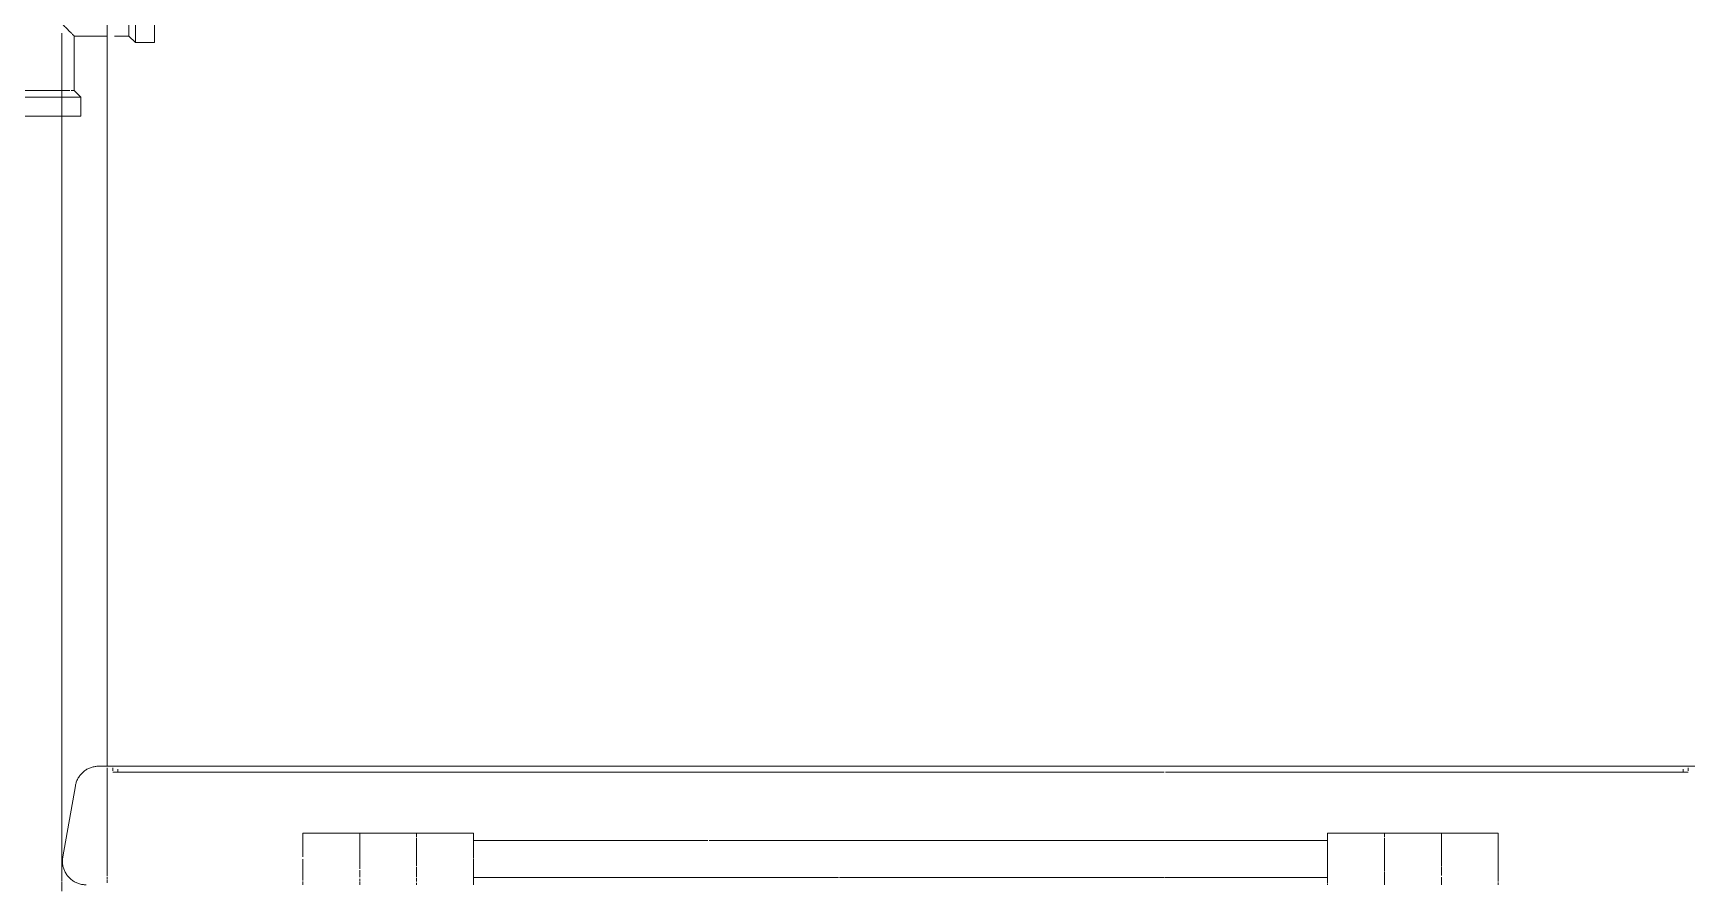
# Model space of a CAD drawing. Header units: metres. Extents: x -0.9 to 62, y -37.3 to 60.
# Drawn here: x 25.3469 to 25.6963, y 0.406 to 0.5855 of the extents above; entities that cross this region are included whole.
import ezdxf

# ---------------------------------------------------------------- set-up
doc = ezdxf.new("R2010")
doc.units = ezdxf.units.M
doc.layers.add('P-PIPE', color=7, linetype='Continuous', lineweight=5)
doc.layers.add('P-SANR-FIXT', color=7, linetype='Continuous', lineweight=5)

# ---------------------------------------------------------------- blocks, each defined once
blk = doc.blocks.new('Te_Reducao - Agua Fria_Soldavel - MEP - Tigre - Standard-V13-DD')
at = {"layer": 'P-PIPE'}
for p, q in [((43.65545, 0.6165), (43.65145, 0.6165)), ((43.65145, 0.6165), (43.65145, 0.5835)), ((43.65685, 0.6151), (43.65545, 0.6165)), ((43.65545, 0.5835), (43.65545, 0.6165)), ((43.67295, 0.6151), (43.65685, 0.6151)), ((43.65685, 0.5849), (43.65685, 0.6151)), ((43.67383, 0.61425), (43.67295, 0.6151)), ((43.67295, 0.5895), (43.67295, 0.6151)), ((43.67295, 0.5895), (43.67395, 0.5895)), ((43.65545, 0.5835), (43.65685, 0.5849)), ((43.65685, 0.5849), (43.66835, 0.5849)), ((43.66835, 0.5849), (43.66835, 0.5734)), ((43.65145, 0.5835), (43.65545, 0.5835)), ((43.66835, 0.5734), (43.66695, 0.572)), ((43.66835, 0.5734), (43.67402, 0.5734)), ((43.66695, 0.572), (43.66695, 0.568)), ((43.66695, 0.572), (43.67406, 0.572)), ((43.66695, 0.568), (43.67414, 0.568))]:
    blk.add_line(p, q, dxfattribs=at)
at = {"layer": 'P-PIPE', "color": 253, "true_color": 0xa6a6a6}
for p, q in [((43.69395, 0.6151), (43.69285, 0.61404)), ((43.70552, 0.6151), (43.69395, 0.6151)), ((43.69395, 0.6151), (43.69395, 0.60896)), ((43.67405, 0.5906), (43.67405, 0.61404)), ((43.68345, 0.61404), (43.6743, 0.61404)), ((43.69285, 0.61404), (43.68345, 0.61404)), ((43.69285, 0.61404), (43.69285, 0.60263)), ((43.69395, 0.60883), (43.69395, 0.5895)), ((43.69285, 0.60256), (43.69285, 0.5906)), ((43.67405, 0.5906), (43.6814, 0.5906)), ((43.68157, 0.5906), (43.69285, 0.5906)), ((43.67395, 0.5895), (43.68027, 0.5895)), ((43.68054, 0.5895), (43.69395, 0.5895)), ((43.69855, 0.5734), (43.69855, 0.5849)), ((43.69855, 0.5849), (43.70552, 0.5849)), ((43.67402, 0.5734), (43.67543, 0.5734)), ((43.6759, 0.5734), (43.69764, 0.5734)), ((43.6979, 0.5734), (43.69855, 0.5734)), ((43.69995, 0.572), (43.69855, 0.5734)), ((43.67406, 0.572), (43.6752, 0.572)), ((43.67587, 0.572), (43.68059, 0.572)), ((43.68078, 0.572), (43.68632, 0.572)), ((43.68632, 0.572), (43.69995, 0.572)), ((43.69995, 0.568), (43.69995, 0.572)), ((43.67414, 0.568), (43.6752, 0.568)), ((43.67562, 0.568), (43.68055, 0.568)), ((43.68057, 0.568), (43.69774, 0.568)), ((43.69781, 0.568), (43.69995, 0.568))]:
    blk.add_line(p, q, dxfattribs=at)
at = {"layer": 'P-PIPE', "color": 7, "true_color": 0xf3f3f3}
for p, q in [((43.71005, 0.6151), (43.70674, 0.6151)), ((43.71145, 0.6165), (43.71005, 0.6151)), ((43.71005, 0.6151), (43.71005, 0.5849)), ((43.71545, 0.6165), (43.71145, 0.6165)), ((43.71145, 0.6165), (43.71145, 0.5835)), ((43.71545, 0.5835), (43.71545, 0.6165)), ((43.70707, 0.5849), (43.71005, 0.5849)), ((43.71005, 0.5849), (43.71145, 0.5835)), ((43.71145, 0.5835), (43.71545, 0.5835))]:
    blk.add_line(p, q, dxfattribs=at)
at = {"layer": 'P-PIPE'}
blk.add_open_spline([(43.67405, 0.5906), (43.67387, 0.59042), (43.6735, 0.59005), (43.67314, 0.58968), (43.67295, 0.5895)], degree=3, dxfattribs=at)
at = {"layer": 'P-PIPE', "color": 253, "true_color": 0xa6a6a6}
for points, knots in [([(43.68005, 0.59339), (43.67978, 0.59331), (43.67924, 0.59315), (43.67844, 0.59285), (43.67766, 0.59251), (43.6769, 0.59217), (43.67615, 0.59181), (43.67519, 0.5913), (43.6745, 0.59089), (43.67405, 0.5906)], [0.3333333, 0.3333333, 0.3333333, 0.3333333, 0.4166667, 0.5, 0.5833333, 0.6666667, 0.75, 0.8333333, 1, 1, 1, 1]), ([(43.68345, 0.59387), (43.68286, 0.59385), (43.682, 0.59378), (43.68088, 0.59358), (43.68033, 0.59346), (43.68005, 0.59339)], [0, 0, 0, 0, 0.1666667, 0.25, 0.3333333, 0.3333333, 0.3333333, 0.3333333]), ([(43.69285, 0.5906), (43.6924, 0.59089), (43.69171, 0.5913), (43.69075, 0.59181), (43.69001, 0.59217), (43.68924, 0.59251), (43.68846, 0.59285), (43.68766, 0.59315), (43.68685, 0.5934), (43.68603, 0.59358), (43.68491, 0.59378), (43.68404, 0.59385), (43.68345, 0.59387)], [0, 0, 0, 0, 0.166667, 0.25, 0.333333, 0.416667, 0.5, 0.583333, 0.666667, 0.75, 0.833333, 1, 1, 1, 1]), ([(43.69855, 0.5849), (43.69855, 0.58491), (43.69837, 0.58508), (43.6978, 0.58565), (43.69733, 0.58613), (43.69689, 0.58656), (43.69642, 0.58704), (43.6955, 0.58795), (43.69459, 0.58885), (43.69395, 0.5895)], [0, 0, 0, 0, 0.25, 0.375, 0.5, 0.5625, 0.625, 0.75, 1, 1, 1, 1])]:
    blk.add_open_spline(points, degree=3, knots=knots, dxfattribs=at)
blk.add_open_spline([(43.69395, 0.5895), (43.69377, 0.58968), (43.6934, 0.59005), (43.69303, 0.59042), (43.69285, 0.5906)], degree=3, dxfattribs=at)
at = {"layer": 'P-PIPE'}
blk.add_open_spline([(43.67295, 0.5895), (43.67232, 0.58885), (43.67141, 0.58796), (43.67049, 0.58704), (43.67002, 0.58656), (43.66969, 0.58624), (43.66939, 0.58594), (43.66903, 0.58558), (43.66854, 0.58508), (43.66835, 0.58491), (43.66835, 0.5849)], degree=3, knots=[0, 0, 0, 0, 0.25, 0.375, 0.4375, 0.5, 0.5625, 0.625, 0.75, 1, 1, 1, 1], dxfattribs=at)
blk = doc.blocks.new('UT_Bacia com caixa acoplada - UT_Bacia com caixa acoplada-3720114-DD')
at = {"layer": 'P-SANR-FIXT', "color": 253, "true_color": 0xa6a6a6}
for p, q in [((43.70552, 0.731), (43.70552, 0.431)), ((43.7016, 0.43053), (43.70178, 0.43061)), ((43.70777, 0.431), (43.70669, 0.431)), ((43.70669, 0.431), (43.78272, 0.431)), ((43.70669, 0.43064), (43.70669, 0.43002)), ((43.78199, 0.431), (43.70777, 0.431)), ((43.70777, 0.43038), (43.70777, 0.42977)), ((43.78199, 0.431), (43.96346, 0.431)), ((43.96272, 0.431), (43.78272, 0.431)), ((43.96272, 0.431), (44.03876, 0.431)), ((44.03767, 0.431), (43.96346, 0.431)), ((44.03876, 0.431), (44.03767, 0.431)), ((44.03767, 0.43038), (44.03767, 0.42977)), ((44.03876, 0.431), (44.03912, 0.431)), ((44.03876, 0.43064), (44.03876, 0.43002)), ((43.78272, 0.42977), (43.70669, 0.42977)), ((43.70669, 0.42977), (43.70777, 0.42977)), ((43.70779, 0.42977), (43.78199, 0.42977)), ((43.92831, 0.42977), (43.78199, 0.42977)), ((43.78272, 0.42977), (43.92831, 0.42977)), ((43.92855, 0.42977), (43.96272, 0.42977)), ((43.96346, 0.42977), (43.92855, 0.42977)), ((44.00141, 0.42977), (43.96272, 0.42977)), ((43.96346, 0.42977), (44.00141, 0.42977)), ((44.00146, 0.42977), (44.03766, 0.42977)), ((44.03876, 0.42977), (44.00166, 0.42977)), ((44.03767, 0.42977), (44.03876, 0.42977)), ((43.75872, 0.41688), (43.74672, 0.41688)), ((43.74672, 0.41688), (43.74672, 0.41187)), ((43.75872, 0.41615), (43.75872, 0.41688)), ((43.77072, 0.41688), (43.75872, 0.41688)), ((43.75872, 0.41688), (43.75872, 0.41144)), ((43.75872, 0.41144), (43.75872, 0.41615)), ((43.78272, 0.41688), (43.77072, 0.41688)), ((43.77072, 0.41688), (43.77072, 0.41615)), ((43.77072, 0.41615), (43.77072, 0.41688)), ((43.77072, 0.41592), (43.77072, 0.41144)), ((43.77072, 0.41144), (43.77072, 0.41592)), ((43.78272, 0.41154), (43.78272, 0.41688)), ((43.97472, 0.41688), (43.96272, 0.41688)), ((43.96272, 0.41688), (43.96272, 0.41144)), ((43.97472, 0.41615), (43.97472, 0.41688)), ((43.98672, 0.41688), (43.97472, 0.41688)), ((43.97472, 0.41688), (43.97472, 0.41615)), ((43.97472, 0.41144), (43.97472, 0.41592)), ((43.97472, 0.41592), (43.97472, 0.41144)), ((43.99872, 0.41688), (43.98672, 0.41688)), ((43.98672, 0.41688), (43.98672, 0.41144)), ((43.98672, 0.41144), (43.98672, 0.41688)), ((43.99872, 0.41149), (43.99872, 0.41688)), ((43.83208, 0.41535), (43.78272, 0.41535)), ((43.90087, 0.41535), (43.83236, 0.41535)), ((43.96272, 0.41535), (43.90094, 0.41535)), ((43.74672, 0.41144), (43.74672, 0.40759)), ((43.75872, 0.41003), (43.75872, 0.41144)), ((43.75872, 0.41144), (43.75872, 0.41003)), ((43.75872, 0.40934), (43.75872, 0.40997)), ((43.75872, 0.40997), (43.75872, 0.40934)), ((43.75872, 0.40759), (43.75872, 0.40907)), ((43.75872, 0.40907), (43.75872, 0.40759)), ((43.77072, 0.41144), (43.77072, 0.41003)), ((43.77072, 0.41003), (43.77072, 0.41144)), ((43.77072, 0.4098), (43.77072, 0.40759)), ((43.77072, 0.40759), (43.77072, 0.4098)), ((43.78272, 0.40759), (43.78272, 0.41144)), ((43.96272, 0.41142), (43.96272, 0.40872)), ((43.97472, 0.40888), (43.97472, 0.41144)), ((43.97472, 0.41144), (43.97472, 0.40888)), ((43.98672, 0.41144), (43.98672, 0.41003)), ((43.98672, 0.41003), (43.98672, 0.41144)), ((43.98672, 0.40984), (43.98672, 0.408)), ((43.98672, 0.408), (43.98672, 0.40984)), ((43.99872, 0.40872), (43.99872, 0.41144)), ((43.69894, 0.40648), (43.69876, 0.40657)), ((43.74672, 0.40752), (43.74672, 0.40692)), ((43.74672, 0.40673), (43.74672, 0.406)), ((43.75872, 0.40688), (43.75872, 0.40728)), ((43.75872, 0.40728), (43.75872, 0.40688)), ((43.75872, 0.406), (43.75872, 0.40673)), ((43.75872, 0.40673), (43.75872, 0.406)), ((43.77072, 0.40741), (43.77072, 0.40673)), ((43.77072, 0.40673), (43.77072, 0.40741)), ((43.77072, 0.40645), (43.77072, 0.406)), ((43.77072, 0.406), (43.77072, 0.40645)), ((43.78272, 0.40753), (43.85962, 0.40753)), ((43.78272, 0.40674), (43.78272, 0.40748)), ((43.78272, 0.406), (43.78272, 0.40673)), ((43.85989, 0.40753), (43.92833, 0.40753)), ((43.92849, 0.40753), (43.96272, 0.40753)), ((43.96272, 0.40871), (43.96272, 0.40634)), ((43.96272, 0.40619), (43.96272, 0.406)), ((43.97472, 0.40623), (43.97472, 0.40872)), ((43.97472, 0.40872), (43.97472, 0.40623)), ((43.97472, 0.406), (43.97472, 0.40619)), ((43.97472, 0.40619), (43.97472, 0.406)), ((43.98672, 0.40759), (43.98672, 0.406)), ((43.98672, 0.406), (43.98672, 0.40759)), ((43.99872, 0.40673), (43.99872, 0.40872)), ((43.99872, 0.406), (43.99872, 0.40646))]:
    blk.add_line(p, q, dxfattribs=at)
at = {"layer": 'P-SANR-FIXT', "color": 254, "true_color": 0xdfdfdf}
for p, q in [((43.70043, 0.42977), (43.70058, 0.4299)), ((43.70142, 0.43044), (43.7016, 0.43053)), ((43.70552, 0.43066), (43.70552, 0.42978)), ((43.70552, 0.42968), (43.70552, 0.40791)), ((43.74672, 0.41688), (43.74672, 0.41187)), ((43.78272, 0.41536), (43.78272, 0.41688)), ((43.96272, 0.41688), (43.96272, 0.41536)), ((43.99872, 0.41149), (43.99872, 0.41688)), ((43.78272, 0.4142), (43.78272, 0.41522)), ((43.78272, 0.41154), (43.78272, 0.41416)), ((43.96272, 0.4142), (43.96272, 0.41522)), ((43.96272, 0.41144), (43.96272, 0.41416)), ((43.69609, 0.41055), (43.69607, 0.41075)), ((43.74672, 0.41144), (43.74672, 0.40759)), ((43.78272, 0.40967), (43.78272, 0.41144)), ((43.78272, 0.40872), (43.78272, 0.40948)), ((43.96272, 0.40955), (43.96272, 0.41142)), ((43.96272, 0.40872), (43.96272, 0.40948)), ((43.99872, 0.40872), (43.99872, 0.41144)), ((43.69876, 0.40657), (43.69858, 0.40666)), ((43.69988, 0.40614), (43.69968, 0.40619)), ((43.70107, 0.406), (43.70087, 0.406)), ((43.70552, 0.40769), (43.70552, 0.40728)), ((43.70552, 0.40716), (43.70552, 0.4064)), ((43.74672, 0.40752), (43.74672, 0.40692)), ((43.74672, 0.40673), (43.74672, 0.406)), ((43.78272, 0.40821), (43.78272, 0.40868)), ((43.78272, 0.40766), (43.78272, 0.40805)), ((43.78272, 0.40674), (43.78272, 0.40748)), ((43.78272, 0.406), (43.78272, 0.40673)), ((43.96272, 0.40766), (43.96272, 0.40868)), ((43.96272, 0.40752), (43.96272, 0.40634)), ((43.96272, 0.40619), (43.96272, 0.406)), ((43.99872, 0.40673), (43.99872, 0.40872)), ((43.99872, 0.406), (43.99872, 0.40646))]:
    blk.add_line(p, q, dxfattribs=at)
at = {"layer": 'P-SANR-FIXT', "color": 7, "true_color": 0xf3f3f3}
for p, q in [((43.70493, 0.431), (43.70521, 0.431)), ((43.75872, 0.41529), (43.75872, 0.41688)), ((43.75872, 0.41688), (43.75872, 0.41144)), ((43.77072, 0.41688), (43.77072, 0.41615)), ((43.77072, 0.41615), (43.77072, 0.41688)), ((43.77072, 0.41592), (43.77072, 0.41529)), ((43.77072, 0.41144), (43.77072, 0.41592)), ((43.97472, 0.41615), (43.97472, 0.41688)), ((43.97472, 0.41688), (43.97472, 0.41615)), ((43.97472, 0.41144), (43.97472, 0.41592)), ((43.97472, 0.41592), (43.97472, 0.41529)), ((43.98672, 0.41688), (43.98672, 0.41144)), ((43.98672, 0.41144), (43.98672, 0.41688)), ((43.75872, 0.41144), (43.75872, 0.41529)), ((43.77072, 0.41529), (43.77072, 0.41144)), ((43.78272, 0.41483), (43.78272, 0.41522)), ((43.78272, 0.41421), (43.78272, 0.41522)), ((43.78272, 0.4142), (43.78272, 0.41483)), ((43.78272, 0.41339), (43.78272, 0.41416)), ((43.78272, 0.41154), (43.78272, 0.41416)), ((43.78272, 0.41245), (43.78272, 0.41339)), ((43.78272, 0.41154), (43.78272, 0.41245)), ((43.96272, 0.41522), (43.96272, 0.41421)), ((43.96272, 0.4142), (43.96272, 0.41522)), ((43.96272, 0.41416), (43.96272, 0.41144)), ((43.96272, 0.41144), (43.96272, 0.41416)), ((43.97472, 0.41529), (43.97472, 0.41285)), ((43.97472, 0.41285), (43.97472, 0.41144)), ((43.75872, 0.41003), (43.75872, 0.41144)), ((43.75872, 0.41144), (43.75872, 0.41003)), ((43.75872, 0.40934), (43.75872, 0.40997)), ((43.75872, 0.40997), (43.75872, 0.40934)), ((43.75872, 0.40759), (43.75872, 0.40907)), ((43.75872, 0.40907), (43.75872, 0.40759)), ((43.77072, 0.41144), (43.77072, 0.41003)), ((43.77072, 0.41003), (43.77072, 0.41144)), ((43.77072, 0.4098), (43.77072, 0.40759)), ((43.77072, 0.40759), (43.77072, 0.4098)), ((43.78272, 0.41043), (43.78272, 0.41144)), ((43.78272, 0.40966), (43.78272, 0.41144)), ((43.78272, 0.40967), (43.78272, 0.41043)), ((43.78272, 0.40872), (43.78272, 0.40948)), ((43.78272, 0.40872), (43.78272, 0.40947)), ((43.96272, 0.41142), (43.96272, 0.40954)), ((43.96272, 0.40955), (43.96272, 0.41142)), ((43.96272, 0.40872), (43.96272, 0.40948)), ((43.96272, 0.40947), (43.96272, 0.40872)), ((43.97472, 0.40888), (43.97472, 0.41144)), ((43.97472, 0.41144), (43.97472, 0.40888)), ((43.98672, 0.41144), (43.98672, 0.41003)), ((43.98672, 0.41003), (43.98672, 0.41144)), ((43.98672, 0.40984), (43.98672, 0.408)), ((43.98672, 0.408), (43.98672, 0.40984)), ((43.69777, 0.40724), (43.69762, 0.40738)), ((43.75872, 0.40688), (43.75872, 0.40728)), ((43.75872, 0.40728), (43.75872, 0.40688)), ((43.75872, 0.406), (43.75872, 0.40673)), ((43.75872, 0.40673), (43.75872, 0.406)), ((43.77072, 0.40741), (43.77072, 0.40673)), ((43.77072, 0.40673), (43.77072, 0.40741)), ((43.77072, 0.40645), (43.77072, 0.406)), ((43.77072, 0.40619), (43.77072, 0.40645)), ((43.77072, 0.406), (43.77072, 0.40619)), ((43.78272, 0.40821), (43.78272, 0.40868)), ((43.78272, 0.40821), (43.78272, 0.40867)), ((43.78272, 0.40766), (43.78272, 0.40805)), ((43.78272, 0.40766), (43.78272, 0.40803)), ((43.96272, 0.40766), (43.96272, 0.40868)), ((43.96272, 0.40867), (43.96272, 0.40766)), ((43.97472, 0.40623), (43.97472, 0.40872)), ((43.97472, 0.40872), (43.97472, 0.40623)), ((43.97472, 0.406), (43.97472, 0.40619)), ((43.97472, 0.40619), (43.97472, 0.406)), ((43.98672, 0.40759), (43.98672, 0.406)), ((43.98672, 0.406), (43.98672, 0.40759))]:
    blk.add_line(p, q, dxfattribs=at)
at = {"layer": 'P-SANR-FIXT'}
blk.add_line((43.69879, 0.42687), (43.69614, 0.41187), dxfattribs=at)
at = {"layer": 'P-SANR-FIXT', "color": 7, "true_color": 0xfdfdfd}
for p, q in [((43.78272, 0.41522), (43.78272, 0.41535)), ((43.96272, 0.41522), (43.96272, 0.41535)), ((43.78272, 0.40753), (43.78272, 0.40766)), ((43.96272, 0.40753), (43.96272, 0.40766))]:
    blk.add_line(p, q, dxfattribs=at)
at = {"layer": 'P-SANR-FIXT', "color": 7, "true_color": 0xfafafa}
for p, q in [((43.78272, 0.41522), (43.78272, 0.41535)), ((43.96272, 0.41522), (43.96272, 0.41535)), ((43.78272, 0.40753), (43.78272, 0.40766)), ((43.96272, 0.40753), (43.96272, 0.40766))]:
    blk.add_line(p, q, dxfattribs=at)
at = {"layer": 'P-SANR-FIXT', "color": 253, "true_color": 0xa6a6a6, "flags": 128}
for points in [[(43.70058, 0.4299), (43.70074, 0.43002), (43.7009, 0.43014), (43.70107, 0.43025), (43.70124, 0.43035), (43.70142, 0.43044)], [(43.70333, 0.43099), (43.70353, 0.431), (43.70371, 0.431)], [(43.70371, 0.431), (43.70373, 0.431), (43.70377, 0.431), (43.70385, 0.431), (43.70395, 0.431), (43.70409, 0.431), (43.70426, 0.431), (43.70445, 0.431), (43.70468, 0.431), (43.70493, 0.431)], [(43.70521, 0.431), (43.70552, 0.431), (43.70586, 0.431), (43.70622, 0.431), (43.70662, 0.431)], [(44.03912, 0.431), (44.03949, 0.431), (44.03984, 0.431), (44.04016, 0.431)], [(43.69879, 0.42687), (43.69883, 0.42706), (43.69887, 0.42726), (43.69893, 0.42745), (43.69899, 0.42764), (43.69906, 0.42783), (43.69913, 0.42801), (43.69922, 0.4282), (43.69931, 0.42837), (43.69941, 0.42855), (43.69951, 0.42872), (43.69963, 0.42888)], [(43.69987, 0.4292), (43.7, 0.42935), (43.70014, 0.4295), (43.70028, 0.42964), (43.70043, 0.42977)], [(43.69607, 0.41075), (43.69607, 0.41095), (43.69607, 0.41115), (43.69608, 0.41135), (43.6961, 0.41154), (43.69612, 0.41174), (43.69614, 0.41187)], [(43.69762, 0.40738), (43.69748, 0.40752), (43.69734, 0.40766), (43.69721, 0.40781), (43.69709, 0.40797), (43.69697, 0.40813), (43.69686, 0.4083), (43.69675, 0.40847), (43.69666, 0.40864), (43.69657, 0.40882), (43.69648, 0.409), (43.69641, 0.40919), (43.69634, 0.40938), (43.69628, 0.40957), (43.69622, 0.40976), (43.69618, 0.40995), (43.69614, 0.41015), (43.69611, 0.41035), (43.69609, 0.41055)], [(43.69858, 0.40666), (43.69841, 0.40676), (43.69824, 0.40687), (43.69808, 0.40699), (43.69792, 0.40711), (43.69777, 0.40724)], [(43.69968, 0.40619), (43.69949, 0.40625), (43.6993, 0.40632), (43.69912, 0.40639), (43.69894, 0.40648)], [(43.70087, 0.406), (43.70067, 0.40602), (43.70047, 0.40604), (43.70027, 0.40606), (43.70007, 0.4061), (43.69988, 0.40614)]]:
    blk.add_lwpolyline(points, dxfattribs=at)
at = {"layer": 'P-SANR-FIXT', "flags": 128}
for points in [[(43.70178, 0.43061), (43.70197, 0.43069), (43.70216, 0.43075), (43.70235, 0.43081), (43.70254, 0.43086), (43.70274, 0.4309), (43.70293, 0.43094), (43.70313, 0.43097), (43.70333, 0.43099)], [(44.03958, 0.431), (44.03837, 0.431), (44.03689, 0.431), (44.03515, 0.431), (44.03316, 0.431), (44.0309, 0.431), (44.0284, 0.431), (44.02564, 0.431), (44.02264, 0.431), (44.0194, 0.431), (44.01592, 0.431), (44.01222, 0.431), (44.00829, 0.431), (44.00414, 0.431), (43.99979, 0.431), (43.99523, 0.431), (43.99048, 0.431), (43.98553, 0.431), (43.98041, 0.431), (43.97512, 0.431), (43.96966, 0.431), (43.96404, 0.431), (43.95828, 0.431), (43.95238, 0.431), (43.94636, 0.431), (43.94022, 0.431), (43.93397, 0.431), (43.92762, 0.431), (43.92118, 0.431), (43.91467, 0.431), (43.90809, 0.431), (43.90145, 0.431), (43.89477, 0.431), (43.88805, 0.431), (43.88131, 0.431), (43.87455, 0.431), (43.86779, 0.431), (43.86104, 0.431), (43.8543, 0.431), (43.8476, 0.431), (43.84094, 0.431), (43.83432, 0.431), (43.82777, 0.431), (43.82129, 0.431), (43.8149, 0.431), (43.80859, 0.431), (43.80239, 0.431), (43.7963, 0.431), (43.79033, 0.431), (43.7845, 0.431), (43.7788, 0.431), (43.77326, 0.431), (43.76787, 0.431), (43.76266, 0.431), (43.75762, 0.431), (43.75276, 0.431), (43.7481, 0.431), (43.74363, 0.431), (43.73937, 0.431), (43.73532, 0.431), (43.7315, 0.431), (43.7279, 0.431), (43.72453, 0.431), (43.7214, 0.431), (43.71851, 0.431), (43.71587, 0.431), (43.71348, 0.431), (43.71134, 0.431), (43.70946, 0.431), (43.70784, 0.431), (43.70649, 0.431), (43.7054, 0.431), (43.70458, 0.431), (43.70403, 0.431), (43.70375, 0.431), (43.70371, 0.431)]]:
    blk.add_lwpolyline(points, dxfattribs=at)
at = {"layer": 'P-SANR-FIXT', "color": 254, "true_color": 0xdfdfdf, "flags": 128}
for points in [[(43.70669, 0.431), (43.70703, 0.431), (43.70747, 0.431), (43.70794, 0.431), (43.70843, 0.431), (43.70894, 0.431), (43.70947, 0.431)], [(43.70948, 0.431), (43.71003, 0.431), (43.71061, 0.431), (43.71121, 0.431), (43.71182, 0.431), (43.71245, 0.431), (43.7131, 0.431), (43.71376, 0.431), (43.71444, 0.431), (43.71513, 0.431), (43.71583, 0.431), (43.71655, 0.431)], [(43.71658, 0.431), (43.71727, 0.431), (43.71801, 0.431), (43.71875, 0.431), (43.71949, 0.431), (43.72024, 0.431), (43.721, 0.431), (43.72176, 0.431), (43.72252, 0.431), (43.72272, 0.431)], [(44.02272, 0.431), (44.02348, 0.431), (44.02424, 0.431), (44.025, 0.431), (44.02575, 0.431), (44.0265, 0.431), (44.02724, 0.431), (44.02798, 0.431), (44.0287, 0.431)], [(44.02887, 0.431), (44.02942, 0.431), (44.03013, 0.431), (44.03082, 0.431), (44.0315, 0.431), (44.03217, 0.431), (44.03282, 0.431), (44.03346, 0.431), (44.03408, 0.431), (44.03468, 0.431), (44.03526, 0.431), (44.03582, 0.431)], [(44.03598, 0.431), (44.03636, 0.431), (44.03688, 0.431), (44.03738, 0.431), (44.03785, 0.431), (44.0383, 0.431), (44.03872, 0.431)], [(43.69963, 0.42888), (43.69974, 0.42904), (43.69987, 0.4292)]]:
    blk.add_lwpolyline(points, dxfattribs=at)

msp = doc.modelspace()

# ---------------------------------------------------------------- linework, layer by layer
at = {"layer": 'P-PIPE', "color": 253, "true_color": 0xa6a6a6}
msp.add_line((25.35293, 0.40667), (25.35293, 0.5855), dxfattribs=at)
at = {"layer": 'P-PIPE'}
msp.add_line((25.35293, 0.40465), (25.35293, 0.40658), dxfattribs=at)

# ---------------------------------------------------------------- block references
at = {"layer": 'P-PIPE', "color": 7, "true_color": 0xf3f3f3}
msp.add_blockref('Te_Reducao - Agua Fria_Soldavel - MEP - Tigre - Standard-V13-DD', (-18.34302, 0), dxfattribs=at)
at = {"layer": 'P-SANR-FIXT'}
msp.add_blockref('UT_Bacia com caixa acoplada - UT_Bacia com caixa acoplada-3720114-DD', (-18.34302, 0), dxfattribs=at)

doc.saveas('drawing.dxf')
